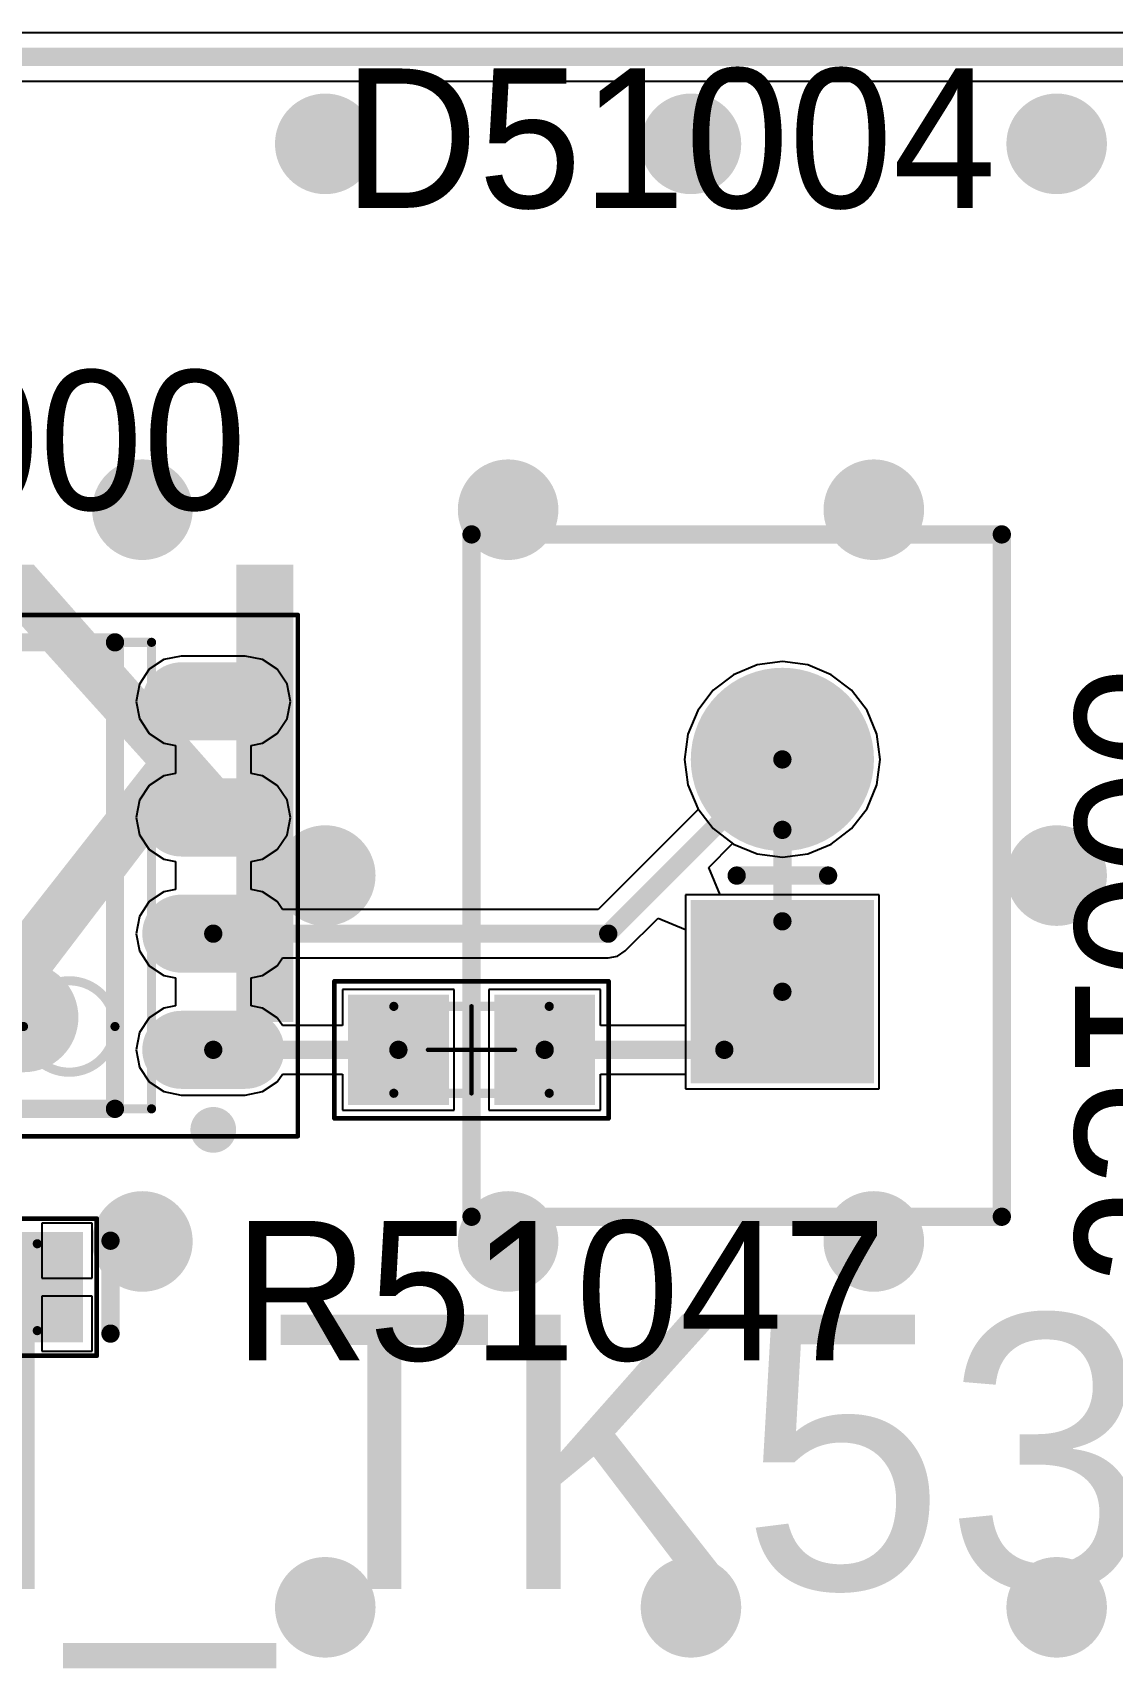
# Model space of a CAD drawing. Header units: millimetres. Extents: x 372 to 687, y 380 to 482.
# Drawn here: x 632.8 to 644.61, y 447.33 to 465.22 of the extents above; entities that cross this region are included whole.
import ezdxf

# ---------------------------------------------------------------- set-up
doc = ezdxf.new("R2010")
doc.units = ezdxf.units.MM
for name, color, linetype in [('BottomLayer', 5, 'Continuous'), ('BottomOverlay', 54, 'Continuous'), ('BottomSolder', 6, 'Continuous'), ('InternalPlane1', 76, 'Continuous'), ('InternalPlane2', 16, 'Continuous'), ('Mechanical13', 56, 'Continuous'), ('Mechanical15', 56, 'Continuous'), ('MultiLayer', 9, 'Continuous'), ('PadHoleLayer', 156, 'Continuous'), ('TopLayer', 1, 'Continuous'), ('TopOverlay', 2, 'Continuous'), ('TopPaste', 8, 'Continuous'), ('TopSolder', 216, 'Continuous'), ('ViaHoleLayer', 16, 'Continuous')]:
    doc.layers.add(name, color=color, linetype=linetype)

# ---------------------------------------------------------------- blocks, each defined once
blk = doc.blocks.new('RESC0603_1608__N_299')
at = {"layer": 'Mechanical13', "const_width": 0.1}
for points in [[(-0.85, 0.475), (-0.85, -0.475)], [(0.85, 0.475), (-0.85, 0.475)], [(0.85, 0.475), (0.85, -0.475)], [(0.85, -0.475), (-0.85, -0.475)]]:
    blk.add_lwpolyline(points, dxfattribs=at)
at = {"layer": 'Mechanical13', "const_width": 0.05}
for points in [[(-0.875, 0.475, 1), (-0.825, 0.475, 1)], [(-0.875, 0.475, 1), (-0.825, 0.475, 1)], [(0.825, 0.475, 1), (0.875, 0.475, 1)], [(0.825, 0.475, 1), (0.875, 0.475, 1)], [(-0.875, -0.475, 1), (-0.825, -0.475, 1)], [(-0.875, -0.475, 1), (-0.825, -0.475, 1)], [(0.825, -0.475, 1), (0.875, -0.475, 1)], [(0.825, -0.475, 1), (0.875, -0.475, 1)]]:
    blk.add_lwpolyline(points, format="xyb", close=True, dxfattribs=at)
at = {"layer": 'Mechanical15', "const_width": 0.05}
for points in [[(-1.5, 0.75), (-1.5, -0.75)], [(1.5, 0.75), (-1.5, 0.75)], [(1.5, 0.75), (1.5, -0.75)], [(0, 0.475), (0, -0.475)], [(0.475, 0), (-0.475, 0)], [(1.5, -0.75), (-1.5, -0.75)]]:
    blk.add_lwpolyline(points, dxfattribs=at)
at = {"layer": 'Mechanical15', "const_width": 0.025}
for points in [[(-1.512, 0.75, 1), (-1.488, 0.75, 1)], [(-1.512, 0.75, 1), (-1.488, 0.75, 1)], [(1.488, 0.75, 1), (1.513, 0.75, 1)], [(1.488, 0.75, 1), (1.513, 0.75, 1)], [(-0.012, 0.475, 1), (0.013, 0.475, 1)], [(-0.487, 0, 1), (-0.462, 0, 1)], [(0.463, 0, 1), (0.488, 0, 1)], [(-0.012, -0.475, 1), (0.013, -0.475, 1)], [(-1.512, -0.75, 1), (-1.488, -0.75, 1)], [(-1.512, -0.75, 1), (-1.488, -0.75, 1)], [(1.488, -0.75, 1), (1.513, -0.75, 1)], [(1.488, -0.75, 1), (1.513, -0.75, 1)]]:
    blk.add_lwpolyline(points, format="xyb", close=True, dxfattribs=at)
at = {"layer": 'TopLayer'}
for points in [[(-0.35, -0.5), (-0.35, 0.5), (-1.25, -0.5), (-1.25, 0.5)], [(1.25, -0.5), (1.25, 0.5), (0.35, -0.5), (0.35, 0.5)]]:
    blk.add_solid(points, dxfattribs=at)
at = {"layer": 'TopPaste'}
for points in [[(-0.35, -0.5), (-0.35, 0.5), (-1.25, -0.5), (-1.25, 0.5)], [(1.25, -0.5), (1.25, 0.5), (0.35, -0.5), (0.35, 0.5)]]:
    blk.add_solid(points, dxfattribs=at)
at = {"layer": 'TopSolder'}
for points in [[(-0.248, -0.602), (-0.248, 0.602), (-1.352, -0.602), (-1.352, 0.602)], [(1.352, -0.602), (1.352, 0.602), (0.248, -0.602), (0.248, 0.602)]]:
    blk.add_solid(points, dxfattribs=at)
blk = doc.blocks.new('SOIC127P590X363_8N_303')
at = {"layer": 'Mechanical13', "const_width": 0.1}
for points in [[(2.1, 2.55), (-2.1, 2.55)], [(-2.1, 2.55), (-2.1, -2.55)], [(2.1, 2.55), (2.1, -2.55)], [(2.1, -2.55), (-2.1, -2.55)]]:
    blk.add_lwpolyline(points, dxfattribs=at)
at = {"layer": 'Mechanical13'}
for points, const_width in [([(-2.125, 2.55, 1), (-2.075, 2.55, 1)], 0.05), ([(-2.125, 2.55, 1), (-2.075, 2.55, 1)], 0.05), ([(2.075, 2.55, 1), (2.125, 2.55, 1)], 0.05), ([(2.075, 2.55, 1), (2.125, 2.55, 1)], 0.05), ([(-0.7, 1.65, 1), (-1.7, 1.65, 1)], 0.1), ([(-1.725, 1.65, 1), (-1.675, 1.65, 1)], 0.05), ([(-0.725, 1.65, 1), (-0.675, 1.65, 1)], 0.05), ([(-2.125, -2.55, 1), (-2.075, -2.55, 1)], 0.05), ([(-2.125, -2.55, 1), (-2.075, -2.55, 1)], 0.05), ([(2.075, -2.55, 1), (2.125, -2.55, 1)], 0.05), ([(2.075, -2.55, 1), (2.125, -2.55, 1)], 0.05)]:
    blk.add_lwpolyline(points, format="xyb", close=True, dxfattribs=dict(at, const_width=const_width))
at = {"layer": 'Mechanical15'}
for points, const_width in [([(3.7, 2.85), (-3.7, 2.85)], 0.05), ([(-3.7, 2.85), (-3.7, -2.85)], 0.05), ([(3.7, 2.85), (3.7, -2.85)], 0.05), ([(0, 0.5), (0, -0.5)], 0.1), ([(0.5, 0), (-0.5, 0)], 0.1), ([(3.7, -2.85), (-3.7, -2.85)], 0.05)]:
    blk.add_lwpolyline(points, dxfattribs=dict(at, const_width=const_width))
for points, const_width in [([(-3.712, 2.85, 1), (-3.688, 2.85, 1)], 0.025), ([(-3.712, 2.85, 1), (-3.688, 2.85, 1)], 0.025), ([(3.688, 2.85, 1), (3.712, 2.85, 1)], 0.025), ([(3.688, 2.85, 1), (3.712, 2.85, 1)], 0.025), ([(-0.025, 0.5, 1), (0.025, 0.5, 1)], 0.05), ([(-0.525, 0, 1), (-0.475, 0, 1)], 0.05), ([(0.475, 0, 1), (0.525, 0, 1)], 0.05), ([(-0.025, -0.5, 1), (0.025, -0.5, 1)], 0.05), ([(-3.712, -2.85, 1), (-3.688, -2.85, 1)], 0.025), ([(-3.712, -2.85, 1), (-3.688, -2.85, 1)], 0.025), ([(3.688, -2.85, 1), (3.712, -2.85, 1)], 0.025), ([(3.688, -2.85, 1), (3.712, -2.85, 1)], 0.025)]:
    blk.add_lwpolyline(points, format="xyb", close=True, dxfattribs=dict(at, const_width=const_width))
at = {"layer": 'TopLayer', "const_width": 0.65}
for points in [[(-3.125, 1.905), (-2.425, 1.905)], [(2.425, 1.905), (3.125, 1.905)], [(-3.125, 0.635), (-2.425, 0.635)], [(2.425, 0.635), (3.125, 0.635)], [(-3.125, -0.635), (-2.425, -0.635)], [(2.425, -0.635), (3.125, -0.635)], [(-3.125, -1.905), (-2.425, -1.905)], [(2.425, -1.905), (3.125, -1.905)]]:
    blk.add_lwpolyline(points, dxfattribs=at)
at = {"layer": 'TopLayer', "const_width": 0.325}
for points in [[(-3.287, 1.905, 1), (-2.963, 1.905, 1)], [(-2.588, 1.905, 1), (-2.263, 1.905, 1)], [(2.262, 1.905, 1), (2.587, 1.905, 1)], [(2.962, 1.905, 1), (3.287, 1.905, 1)], [(-3.287, 0.635, 1), (-2.963, 0.635, 1)], [(-2.588, 0.635, 1), (-2.263, 0.635, 1)], [(2.262, 0.635, 1), (2.587, 0.635, 1)], [(2.962, 0.635, 1), (3.287, 0.635, 1)], [(-3.287, -0.635, 1), (-2.963, -0.635, 1)], [(-2.588, -0.635, 1), (-2.263, -0.635, 1)], [(2.262, -0.635, 1), (2.587, -0.635, 1)], [(2.962, -0.635, 1), (3.287, -0.635, 1)], [(-3.287, -1.905, 1), (-2.963, -1.905, 1)], [(-2.588, -1.905, 1), (-2.263, -1.905, 1)], [(2.262, -1.905, 1), (2.587, -1.905, 1)], [(2.962, -1.905, 1), (3.287, -1.905, 1)]]:
    blk.add_lwpolyline(points, format="xyb", close=True, dxfattribs=at)
at = {"layer": 'TopOverlay'}
for points, const_width in [([(-2.65, 2.78, 1), (-2.9, 2.78, 1)], 0.25), ([(-2.963, 2.78, 1), (-2.838, 2.78, 1)], 0.125), ([(-2.712, 2.78, 1), (-2.588, 2.78, 1)], 0.125), ([(-1.75, 2.55, 1), (-1.65, 2.55, 1)], 0.1), ([(-1.75, 2.55, 1), (-1.65, 2.55, 1)], 0.1), ([(1.65, 2.55, 1), (1.75, 2.55, 1)], 0.1), ([(1.65, 2.55, 1), (1.75, 2.55, 1)], 0.1), ([(-0.4, 1.55, 1), (-1, 1.55, 1)], 0.6), ([(-1.15, 1.55, 1), (-0.85, 1.55, 1)], 0.3), ([(-0.55, 1.55, 1), (-0.25, 1.55, 1)], 0.3), ([(-1.75, -2.55, 1), (-1.65, -2.55, 1)], 0.1), ([(-1.75, -2.55, 1), (-1.65, -2.55, 1)], 0.1), ([(1.65, -2.55, 1), (1.75, -2.55, 1)], 0.1), ([(1.65, -2.55, 1), (1.75, -2.55, 1)], 0.1)]:
    blk.add_lwpolyline(points, format="xyb", close=True, dxfattribs=dict(at, const_width=const_width))
at = {"layer": 'TopOverlay', "const_width": 0.2}
for points in [[(1.7, 2.55), (-1.7, 2.55)], [(-1.7, 2.55), (-1.7, -2.55)], [(1.7, 2.55), (1.7, -2.55)], [(1.7, -2.55), (-1.7, -2.55)]]:
    blk.add_lwpolyline(points, dxfattribs=at)
at = {"layer": 'TopPaste', "const_width": 0.65}
for points in [[(-3.125, 1.905), (-2.425, 1.905)], [(2.425, 1.905), (3.125, 1.905)], [(-3.125, 0.635), (-2.425, 0.635)], [(2.425, 0.635), (3.125, 0.635)], [(-3.125, -0.635), (-2.425, -0.635)], [(2.425, -0.635), (3.125, -0.635)], [(-3.125, -1.905), (-2.425, -1.905)], [(2.425, -1.905), (3.125, -1.905)]]:
    blk.add_lwpolyline(points, dxfattribs=at)
at = {"layer": 'TopPaste', "const_width": 0.325}
for points in [[(-3.287, 1.905, 1), (-2.963, 1.905, 1)], [(-2.588, 1.905, 1), (-2.263, 1.905, 1)], [(2.262, 1.905, 1), (2.587, 1.905, 1)], [(2.962, 1.905, 1), (3.287, 1.905, 1)], [(-3.287, 0.635, 1), (-2.963, 0.635, 1)], [(-2.588, 0.635, 1), (-2.263, 0.635, 1)], [(2.262, 0.635, 1), (2.587, 0.635, 1)], [(2.962, 0.635, 1), (3.287, 0.635, 1)], [(-3.287, -0.635, 1), (-2.963, -0.635, 1)], [(-2.588, -0.635, 1), (-2.263, -0.635, 1)], [(2.262, -0.635, 1), (2.587, -0.635, 1)], [(2.962, -0.635, 1), (3.287, -0.635, 1)], [(-3.287, -1.905, 1), (-2.963, -1.905, 1)], [(-2.588, -1.905, 1), (-2.263, -1.905, 1)], [(2.262, -1.905, 1), (2.587, -1.905, 1)], [(2.962, -1.905, 1), (3.287, -1.905, 1)]]:
    blk.add_lwpolyline(points, format="xyb", close=True, dxfattribs=at)
at = {"layer": 'TopSolder', "const_width": 0.853}
for points in [[(-3.125, 1.905), (-2.425, 1.905)], [(2.425, 1.905), (3.125, 1.905)], [(-3.125, 0.635), (-2.425, 0.635)], [(2.425, 0.635), (3.125, 0.635)], [(-3.125, -0.635), (-2.425, -0.635)], [(2.425, -0.635), (3.125, -0.635)], [(-3.125, -1.905), (-2.425, -1.905)], [(2.425, -1.905), (3.125, -1.905)]]:
    blk.add_lwpolyline(points, dxfattribs=at)
at = {"layer": 'TopSolder', "const_width": 0.427}
for points in [[(-3.338, 1.905, 1), (-2.912, 1.905, 1)], [(-2.638, 1.905, 1), (-2.212, 1.905, 1)], [(2.212, 1.905, 1), (2.638, 1.905, 1)], [(2.912, 1.905, 1), (3.338, 1.905, 1)], [(-3.338, 0.635, 1), (-2.912, 0.635, 1)], [(-2.638, 0.635, 1), (-2.212, 0.635, 1)], [(2.212, 0.635, 1), (2.638, 0.635, 1)], [(2.912, 0.635, 1), (3.338, 0.635, 1)], [(-3.338, -0.635, 1), (-2.912, -0.635, 1)], [(-2.638, -0.635, 1), (-2.212, -0.635, 1)], [(2.212, -0.635, 1), (2.638, -0.635, 1)], [(2.912, -0.635, 1), (3.338, -0.635, 1)], [(-3.338, -1.905, 1), (-2.912, -1.905, 1)], [(-2.638, -1.905, 1), (-2.212, -1.905, 1)], [(2.212, -1.905, 1), (2.638, -1.905, 1)], [(2.912, -1.905, 1), (3.338, -1.905, 1)]]:
    blk.add_lwpolyline(points, format="xyb", close=True, dxfattribs=at)
blk = doc.blocks.new('JST_2P_B_406')
at = {"layer": 'BottomLayer', "const_width": 0.9}
blk.add_lwpolyline([(-0.45, -1.27, 1), (0.45, -1.27, 1)], format="xyb", close=True, dxfattribs=at)
at = {"layer": 'BottomLayer'}
blk.add_solid([(-0.9, 0.37), (0.9, 0.37), (-0.9, 2.17), (0.9, 2.17)], dxfattribs=at)
at = {"layer": 'BottomSolder', "const_width": 1.002}
blk.add_lwpolyline([(-0.501, -1.27, 1), (0.501, -1.27, 1)], format="xyb", close=True, dxfattribs=at)
at = {"layer": 'BottomSolder'}
blk.add_solid([(-1.002, 0.268), (1.002, 0.268), (-1.002, 2.272), (1.002, 2.272)], dxfattribs=at)
at = {"layer": 'InternalPlane1', "const_width": 0.8}
for points in [[(-0.4, 1.27, 1), (0.4, 1.27, 1)], [(-0.4, -1.27, 1), (0.4, -1.27, 1)]]:
    blk.add_lwpolyline(points, format="xyb", close=True, dxfattribs=at)
at = {"layer": 'InternalPlane2', "const_width": 0.8}
for points in [[(-0.4, 1.27, 1), (0.4, 1.27, 1)], [(-0.4, -1.27, 1), (0.4, -1.27, 1)]]:
    blk.add_lwpolyline(points, format="xyb", close=True, dxfattribs=at)
at = {"layer": 'Mechanical15', "const_width": 0.2}
for points in [[(3.4, 3.73), (-2.4, 3.73)], [(-2.4, 3.73), (-2.4, -3.73)], [(3.4, 3.73), (3.4, -3.73)], [(0, 0.5), (0, -0.5)], [(0.5, 0), (-0.5, 0)], [(3.4, -3.73), (-2.4, -3.73)]]:
    blk.add_lwpolyline(points, dxfattribs=at)
at = {"layer": 'Mechanical15', "const_width": 0.1}
for points in [[(-2.45, 3.73, 1), (-2.35, 3.73, 1)], [(-2.45, 3.73, 1), (-2.35, 3.73, 1)], [(3.35, 3.73, 1), (3.45, 3.73, 1)], [(3.35, 3.73, 1), (3.45, 3.73, 1)], [(-0.05, 0.5, 1), (0.05, 0.5, 1)], [(-0.55, 0, 1), (-0.45, 0, 1)], [(0.45, 0, 1), (0.55, 0, 1)], [(-0.05, -0.5, 1), (0.05, -0.5, 1)], [(-2.45, -3.73, 1), (-2.35, -3.73, 1)], [(-2.45, -3.73, 1), (-2.35, -3.73, 1)], [(3.35, -3.73, 1), (3.45, -3.73, 1)], [(3.35, -3.73, 1), (3.45, -3.73, 1)]]:
    blk.add_lwpolyline(points, format="xyb", close=True, dxfattribs=at)
at = {"layer": 'MultiLayer', "const_width": 0.9}
blk.add_lwpolyline([(-0.45, -1.27, 1), (0.45, -1.27, 1)], format="xyb", close=True, dxfattribs=at)
at = {"layer": 'MultiLayer'}
blk.add_solid([(-0.9, 0.37), (0.9, 0.37), (-0.9, 2.17), (0.9, 2.17)], dxfattribs=at)
at = {"layer": 'PadHoleLayer', "const_width": 0.4}
for points in [[(-0.2, 1.27, 1), (0.2, 1.27, 1)], [(-0.2, -1.27, 1), (0.2, -1.27, 1)]]:
    blk.add_lwpolyline(points, format="xyb", close=True, dxfattribs=at)
at = {"layer": 'TopLayer', "const_width": 0.9}
blk.add_lwpolyline([(-0.45, -1.27, 1), (0.45, -1.27, 1)], format="xyb", close=True, dxfattribs=at)
at = {"layer": 'TopLayer'}
blk.add_solid([(-0.9, 0.37), (0.9, 0.37), (-0.9, 2.17), (0.9, 2.17)], dxfattribs=at)
at = {"layer": 'TopSolder', "const_width": 1.002}
blk.add_lwpolyline([(-0.501, -1.27, 1), (0.501, -1.27, 1)], format="xyb", close=True, dxfattribs=at)
at = {"layer": 'TopSolder'}
blk.add_solid([(-1.002, 0.268), (1.002, 0.268), (-1.002, 2.272), (1.002, 2.272)], dxfattribs=at)
blk = doc.blocks.new('I_LEDC0603_1608__N_449')
at = {"layer": 'Mechanical13', "const_width": 0.1}
for points in [[(-0.85, 0.475), (0.85, 0.475)], [(-0.85, -0.475), (-0.85, 0.475)], [(0.85, -0.475), (0.85, 0.475)], [(-0.85, -0.475), (0.85, -0.475)]]:
    blk.add_lwpolyline(points, dxfattribs=at)
at = {"layer": 'Mechanical13', "const_width": 0.05}
for points in [[(-0.875, 0.475, 1), (-0.825, 0.475, 1)], [(-0.875, 0.475, 1), (-0.825, 0.475, 1)], [(0.825, 0.475, 1), (0.875, 0.475, 1)], [(0.825, 0.475, 1), (0.875, 0.475, 1)], [(-0.875, -0.475, 1), (-0.825, -0.475, 1)], [(-0.875, -0.475, 1), (-0.825, -0.475, 1)], [(0.825, -0.475, 1), (0.875, -0.475, 1)], [(0.825, -0.475, 1), (0.875, -0.475, 1)]]:
    blk.add_lwpolyline(points, format="xyb", close=True, dxfattribs=at)
at = {"layer": 'Mechanical15', "const_width": 0.05}
for points in [[(-1.5, 0.75), (1.5, 0.75)], [(-1.5, -0.75), (-1.5, 0.75)], [(1.5, -0.75), (1.5, 0.75)], [(0, -0.475), (0, 0.475)], [(-0.475, 0), (0.475, 0)], [(-1.5, -0.75), (1.5, -0.75)]]:
    blk.add_lwpolyline(points, dxfattribs=at)
at = {"layer": 'Mechanical15', "const_width": 0.025}
for points in [[(-1.512, 0.75, 1), (-1.488, 0.75, 1)], [(-1.512, 0.75, 1), (-1.488, 0.75, 1)], [(1.488, 0.75, 1), (1.513, 0.75, 1)], [(1.488, 0.75, 1), (1.513, 0.75, 1)], [(-0.012, 0.475, 1), (0.013, 0.475, 1)], [(-0.487, 0, 1), (-0.462, 0, 1)], [(0.463, 0, 1), (0.488, 0, 1)], [(-0.012, -0.475, 1), (0.013, -0.475, 1)], [(-1.512, -0.75, 1), (-1.488, -0.75, 1)], [(-1.512, -0.75, 1), (-1.488, -0.75, 1)], [(1.488, -0.75, 1), (1.513, -0.75, 1)], [(1.488, -0.75, 1), (1.513, -0.75, 1)]]:
    blk.add_lwpolyline(points, format="xyb", close=True, dxfattribs=at)
at = {"layer": 'TopLayer'}
for points in [[(-0.35, -0.5), (-0.35, 0.5), (-1.25, -0.5), (-1.25, 0.5)], [(1.25, -0.5), (1.25, 0.5), (0.35, -0.5), (0.35, 0.5)]]:
    blk.add_solid(points, dxfattribs=at)
at = {"layer": 'TopOverlay', "const_width": 0.2}
for points in [[(1.651, -0.508), (1.651, 0.508)], [(-0.05, 0.4), (0.05, 0.4)], [(-0.05, -0.4), (0.05, -0.4)]]:
    blk.add_lwpolyline(points, dxfattribs=at)
at = {"layer": 'TopOverlay', "const_width": 0.1}
for points in [[(1.601, 0.508, 1), (1.701, 0.508, 1)], [(-0.1, 0.4, 1), (0, 0.4, 1)], [(0, 0.4, 1), (0.1, 0.4, 1)], [(-0.1, -0.4, 1), (0, -0.4, 1)], [(0, -0.4, 1), (0.1, -0.4, 1)], [(1.601, -0.508, 1), (1.701, -0.508, 1)]]:
    blk.add_lwpolyline(points, format="xyb", close=True, dxfattribs=at)
at = {"layer": 'TopPaste'}
for points in [[(-0.35, -0.5), (-0.35, 0.5), (-1.25, -0.5), (-1.25, 0.5)], [(1.25, -0.5), (1.25, 0.5), (0.35, -0.5), (0.35, 0.5)]]:
    blk.add_solid(points, dxfattribs=at)
at = {"layer": 'TopSolder'}
for points in [[(-0.248, -0.602), (-0.248, 0.602), (-1.352, -0.602), (-1.352, 0.602)], [(1.352, -0.602), (1.352, 0.602), (0.248, -0.602), (0.248, 0.602)]]:
    blk.add_solid(points, dxfattribs=at)

msp = doc.modelspace()

# ---------------------------------------------------------------- linework, layer by layer
at = {"layer": 'BottomLayer'}
for p, q in [((641, 458.339), (640.723, 458.303)), ((641.277, 458.303), (641, 458.339)), ((640.465, 458.196), (640.244, 458.026)), ((640.723, 458.303), (640.465, 458.196)), ((641.535, 458.196), (641.277, 458.303)), ((641.756, 458.026), (641.535, 458.196)), ((640.244, 458.026), (640.074, 457.805)), ((641.926, 457.805), (641.756, 458.026)), ((640.074, 457.805), (639.967, 457.547)), ((642.033, 457.547), (641.926, 457.805)), ((639.967, 457.547), (639.931, 457.27)), ((642.069, 457.27), (642.033, 457.547)), ((639.931, 457.27), (639.967, 456.993)), ((642.033, 456.993), (642.069, 457.27)), ((639.967, 456.993), (640.074, 456.735)), ((641.926, 456.735), (642.033, 456.993)), ((640.074, 456.735), (640.244, 456.514)), ((641.756, 456.514), (641.926, 456.735)), ((640.244, 456.514), (640.465, 456.344)), ((640.465, 456.344), (640.723, 456.237)), ((641.277, 456.237), (641.535, 456.344)), ((641.535, 456.344), (641.756, 456.514)), ((640.723, 456.237), (641, 456.201)), ((641, 456.201), (641.277, 456.237)), ((642.06, 455.79), (639.94, 455.79)), ((639.94, 455.79), (639.94, 453.67)), ((642.06, 453.67), (642.06, 455.79)), ((639.94, 453.67), (642.06, 453.67))]:
    msp.add_line(p, q, dxfattribs=at)
at = {"layer": 'BottomLayer', "const_width": 0.3}
for points in [[(635.85, 464, 1), (636.15, 464, 1)], [(639.85, 464, 1), (640.15, 464, 1)], [(643.85, 464, 1), (644.15, 464, 1)], [(633.85, 460, 1), (634.15, 460, 1)], [(637.85, 460, 1), (638.15, 460, 1)], [(641.85, 460, 1), (642.15, 460, 1)], [(635.85, 456, 1), (636.15, 456, 1)], [(643.85, 456, 1), (644.15, 456, 1)], [(633.85, 452, 1), (634.15, 452, 1)], [(637.85, 452, 1), (638.15, 452, 1)], [(641.85, 452, 1), (642.15, 452, 1)], [(635.85, 448, 1), (636.15, 448, 1)], [(639.85, 448, 1), (640.15, 448, 1)], [(643.85, 448, 1), (644.15, 448, 1)]]:
    msp.add_lwpolyline(points, format="xyb", close=True, dxfattribs=at)
at = {"layer": 'InternalPlane1', "const_width": 0.55}
for points in [[(635.725, 464, 1), (636.275, 464, 1)], [(639.725, 464, 1), (640.275, 464, 1)], [(643.725, 464, 1), (644.275, 464, 1)], [(633.725, 460, 1), (634.275, 460, 1)], [(637.725, 460, 1), (638.275, 460, 1)], [(641.725, 460, 1), (642.275, 460, 1)], [(635.725, 456, 1), (636.275, 456, 1)], [(643.725, 456, 1), (644.275, 456, 1)], [(633.725, 452, 1), (634.275, 452, 1)], [(637.725, 452, 1), (638.275, 452, 1)], [(641.725, 452, 1), (642.275, 452, 1)], [(635.725, 448, 1), (636.275, 448, 1)], [(639.725, 448, 1), (640.275, 448, 1)], [(643.725, 448, 1), (644.275, 448, 1)]]:
    msp.add_lwpolyline(points, format="xyb", close=True, dxfattribs=at)
at = {"layer": 'InternalPlane2', "const_width": 0.55}
for points in [[(635.725, 464, 1), (636.275, 464, 1)], [(639.725, 464, 1), (640.275, 464, 1)], [(643.725, 464, 1), (644.275, 464, 1)], [(633.725, 460, 1), (634.275, 460, 1)], [(637.725, 460, 1), (638.275, 460, 1)], [(641.725, 460, 1), (642.275, 460, 1)], [(635.725, 456, 1), (636.275, 456, 1)], [(643.725, 456, 1), (644.275, 456, 1)], [(633.725, 452, 1), (634.275, 452, 1)], [(637.725, 452, 1), (638.275, 452, 1)], [(641.725, 452, 1), (642.275, 452, 1)], [(635.725, 448, 1), (636.275, 448, 1)], [(639.725, 448, 1), (640.275, 448, 1)], [(643.725, 448, 1), (644.275, 448, 1)]]:
    msp.add_lwpolyline(points, format="xyb", close=True, dxfattribs=at)
at = {"layer": 'MultiLayer', "const_width": 0.3}
for points in [[(635.85, 464, 1), (636.15, 464, 1)], [(639.85, 464, 1), (640.15, 464, 1)], [(643.85, 464, 1), (644.15, 464, 1)], [(633.85, 460, 1), (634.15, 460, 1)], [(637.85, 460, 1), (638.15, 460, 1)], [(641.85, 460, 1), (642.15, 460, 1)], [(635.85, 456, 1), (636.15, 456, 1)], [(643.85, 456, 1), (644.15, 456, 1)], [(633.85, 452, 1), (634.15, 452, 1)], [(637.85, 452, 1), (638.15, 452, 1)], [(641.85, 452, 1), (642.15, 452, 1)], [(635.85, 448, 1), (636.15, 448, 1)], [(639.85, 448, 1), (640.15, 448, 1)], [(643.85, 448, 1), (644.15, 448, 1)]]:
    msp.add_lwpolyline(points, format="xyb", close=True, dxfattribs=at)
at = {"layer": 'TopLayer'}
for p, q in [((665.84, 465.215), (627.45, 465.215)), ((627.56, 464.685), (645.3, 464.685)), ((634.236, 458.362), (634.075, 458.255)), ((634.425, 458.4), (634.236, 458.362)), ((635.125, 458.4), (634.425, 458.4)), ((635.314, 458.362), (635.125, 458.4)), ((635.475, 458.255), (635.314, 458.362)), ((641, 458.339), (640.723, 458.303)), ((641.277, 458.303), (641, 458.339)), ((634.075, 458.255), (633.968, 458.094)), ((635.582, 458.094), (635.475, 458.255)), ((640.465, 458.196), (640.244, 458.026)), ((640.723, 458.303), (640.465, 458.196)), ((641.535, 458.196), (641.277, 458.303)), ((641.756, 458.026), (641.535, 458.196)), ((633.968, 458.094), (633.93, 457.905)), ((635.62, 457.905), (635.582, 458.094)), ((640.244, 458.026), (640.074, 457.805)), ((641.926, 457.805), (641.756, 458.026)), ((633.93, 457.905), (633.968, 457.716)), ((635.582, 457.716), (635.62, 457.905)), ((640.074, 457.805), (639.967, 457.547)), ((642.033, 457.547), (641.926, 457.805)), ((633.968, 457.716), (634.075, 457.555)), ((635.475, 457.555), (635.582, 457.716)), ((634.075, 457.555), (634.236, 457.448)), ((634.236, 457.448), (634.362, 457.423)), ((634.362, 457.423), (634.362, 457.117)), ((635.188, 457.423), (635.314, 457.448)), ((635.188, 457.117), (635.188, 457.423)), ((635.314, 457.448), (635.475, 457.555)), ((639.967, 457.547), (639.931, 457.27)), ((642.069, 457.27), (642.033, 457.547)), ((639.931, 457.27), (639.967, 456.993)), ((642.033, 456.993), (642.069, 457.27)), ((634.236, 457.092), (634.075, 456.985)), ((634.362, 457.117), (634.236, 457.092)), ((635.314, 457.092), (635.188, 457.117)), ((635.475, 456.985), (635.314, 457.092)), ((634.075, 456.985), (633.968, 456.824)), ((635.582, 456.824), (635.475, 456.985)), ((639.967, 456.993), (640.074, 456.735)), ((641.926, 456.735), (642.033, 456.993)), ((633.968, 456.824), (633.93, 456.635)), ((635.62, 456.635), (635.582, 456.824)), ((640.081, 456.726), (638.985, 455.63)), ((640.074, 456.735), (640.081, 456.726)), ((641.756, 456.514), (641.926, 456.735)), ((633.93, 456.635), (633.968, 456.446)), ((635.582, 456.446), (635.62, 456.635)), ((633.968, 456.446), (634.075, 456.285)), ((635.475, 456.285), (635.582, 456.446)), ((640.195, 456.09), (640.456, 456.351)), ((640.456, 456.351), (640.465, 456.344)), ((640.465, 456.344), (640.723, 456.237)), ((641.277, 456.237), (641.535, 456.344)), ((641.535, 456.344), (641.756, 456.514)), ((634.075, 456.285), (634.236, 456.178)), ((634.236, 456.178), (634.362, 456.153)), ((635.188, 456.153), (635.314, 456.178)), ((635.314, 456.178), (635.475, 456.285)), ((640.723, 456.237), (641, 456.201)), ((641, 456.201), (641.277, 456.237)), ((634.362, 456.153), (634.362, 455.847)), ((635.188, 455.847), (635.188, 456.153)), ((640.319, 455.79), (640.195, 456.09)), ((634.236, 455.822), (634.075, 455.715)), ((634.362, 455.847), (634.236, 455.822)), ((635.314, 455.822), (635.188, 455.847)), ((635.475, 455.715), (635.314, 455.822)), ((634.075, 455.715), (633.968, 455.554)), ((635.531, 455.63), (635.475, 455.715)), ((638.985, 455.63), (635.531, 455.63)), ((642.06, 455.79), (640.319, 455.79)), ((642.06, 453.67), (642.06, 455.79)), ((633.968, 455.554), (633.93, 455.365)), ((639.282, 455.178), (639.64, 455.535)), ((639.64, 455.535), (639.94, 455.411)), ((633.93, 455.365), (633.968, 455.176)), ((639.94, 455.411), (639.94, 454.36)), ((633.968, 455.176), (634.075, 455.015)), ((635.475, 455.015), (635.531, 455.1)), ((635.531, 455.1), (639.095, 455.1)), ((639.095, 455.1), (639.196, 455.12)), ((639.095, 455.1), (639.095, 455.1)), ((639.196, 455.12), (639.282, 455.178)), ((634.075, 455.015), (634.236, 454.908)), ((635.314, 454.908), (635.475, 455.015)), ((634.236, 454.908), (634.362, 454.883)), ((634.362, 454.883), (634.362, 454.577)), ((635.188, 454.883), (635.314, 454.908)), ((635.188, 454.577), (635.188, 454.883)), ((637.41, 454.755), (636.19, 454.755)), ((636.19, 454.755), (636.19, 454.36)), ((637.41, 453.435), (637.41, 454.755)), ((639.01, 454.755), (637.79, 454.755)), ((637.79, 454.755), (637.79, 453.435)), ((639.01, 454.36), (639.01, 454.755)), ((634.362, 454.577), (634.236, 454.552)), ((635.314, 454.552), (635.188, 454.577)), ((634.075, 454.445), (633.968, 454.284)), ((634.236, 454.552), (634.075, 454.445)), ((635.475, 454.445), (635.314, 454.552)), ((635.531, 454.36), (635.475, 454.445)), ((633.968, 454.284), (633.93, 454.095)), ((636.19, 454.36), (635.531, 454.36)), ((639.94, 454.36), (639.01, 454.36)), ((633.93, 454.095), (633.968, 453.906)), ((633.968, 453.906), (634.075, 453.745)), ((634.075, 453.745), (634.236, 453.638)), ((635.314, 453.638), (635.475, 453.745)), ((635.475, 453.745), (635.531, 453.83)), ((635.531, 453.83), (636.19, 453.83)), ((636.19, 453.83), (636.19, 453.435)), ((639.01, 453.435), (639.01, 453.83)), ((639.01, 453.83), (639.94, 453.83)), ((639.94, 453.83), (639.94, 453.67)), ((639.94, 453.67), (642.06, 453.67)), ((634.236, 453.638), (634.425, 453.6)), ((634.425, 453.6), (635.125, 453.6)), ((635.125, 453.6), (635.314, 453.638)), ((636.19, 453.435), (637.41, 453.435)), ((637.79, 453.435), (639.01, 453.435)), ((633.45, 452.2), (632.9, 452.2)), ((632.9, 452.2), (632.9, 451.6)), ((633.45, 451.6), (633.45, 452.2)), ((632.9, 451.6), (633.45, 451.6)), ((633.45, 451.4), (632.9, 451.4)), ((632.9, 451.4), (632.9, 450.8)), ((633.45, 450.8), (633.45, 451.4)), ((632.9, 450.8), (633.45, 450.8))]:
    msp.add_line(p, q, dxfattribs=at)
at = {"layer": 'TopLayer', "const_width": 0.2}
for points in [[(627.45, 464.95), (666.5, 464.95)], [(639.095, 455.365), (641, 457.27)], [(634.775, 455.365), (639.095, 455.365)], [(640.365, 454.095), (641, 454.73)], [(634.775, 454.095), (636.8, 454.095)], [(638.4, 454.095), (640.365, 454.095)]]:
    msp.add_lwpolyline(points, dxfattribs=at)
at = {"layer": 'TopLayer'}
for points, const_width in [([(635.85, 464, 1), (636.15, 464, 1)], 0.3), ([(639.85, 464, 1), (640.15, 464, 1)], 0.3), ([(643.85, 464, 1), (644.15, 464, 1)], 0.3), ([(633.85, 460, 1), (634.15, 460, 1)], 0.3), ([(637.85, 460, 1), (638.15, 460, 1)], 0.3), ([(641.85, 460, 1), (642.15, 460, 1)], 0.3), ([(640.95, 457.27, 1), (641.05, 457.27, 1)], 0.1), ([(635.85, 456, 1), (636.15, 456, 1)], 0.3), ([(643.85, 456, 1), (644.15, 456, 1)], 0.3), ([(634.725, 455.365, 1), (634.825, 455.365, 1)], 0.1), ([(639.045, 455.365, 1), (639.145, 455.365, 1)], 0.1), ([(639.045, 455.365, 1), (639.145, 455.365, 1)], 0.1), ([(640.95, 454.73, 1), (641.05, 454.73, 1)], 0.1), ([(634.725, 454.095, 1), (634.825, 454.095, 1)], 0.1), ([(636.75, 454.095, 1), (636.85, 454.095, 1)], 0.1), ([(638.35, 454.095, 1), (638.45, 454.095, 1)], 0.1), ([(640.315, 454.095, 1), (640.415, 454.095, 1)], 0.1), ([(640.315, 454.095, 1), (640.415, 454.095, 1)], 0.1), ([(633.85, 452, 1), (634.15, 452, 1)], 0.3), ([(637.85, 452, 1), (638.15, 452, 1)], 0.3), ([(641.85, 452, 1), (642.15, 452, 1)], 0.3), ([(635.85, 448, 1), (636.15, 448, 1)], 0.3), ([(639.85, 448, 1), (640.15, 448, 1)], 0.3), ([(643.85, 448, 1), (644.15, 448, 1)], 0.3)]:
    msp.add_lwpolyline(points, format="xyb", close=True, dxfattribs=dict(at, const_width=const_width))
at = {"layer": 'ViaHoleLayer', "const_width": 0.15}
for points in [[(635.925, 464, 1), (636.075, 464, 1)], [(639.925, 464, 1), (640.075, 464, 1)], [(643.925, 464, 1), (644.075, 464, 1)], [(633.925, 460, 1), (634.075, 460, 1)], [(637.925, 460, 1), (638.075, 460, 1)], [(641.925, 460, 1), (642.075, 460, 1)], [(635.925, 456, 1), (636.075, 456, 1)], [(643.925, 456, 1), (644.075, 456, 1)], [(633.925, 452, 1), (634.075, 452, 1)], [(637.925, 452, 1), (638.075, 452, 1)], [(641.925, 452, 1), (642.075, 452, 1)], [(635.925, 448, 1), (636.075, 448, 1)], [(639.925, 448, 1), (640.075, 448, 1)], [(643.925, 448, 1), (644.075, 448, 1)]]:
    msp.add_lwpolyline(points, format="xyb", close=True, dxfattribs=at)

# ---------------------------------------------------------------- block references
for name, p, rotation in [('JST_2P_B_406', (641, 456), 180), ('SOIC127P590X363_8N_303', (632, 456), 180), ('RESC0603_1608__N_299', (637.6, 454.095), 180), ('I_LEDC0603_1608__N_449', (632, 451.5), 360)]:
    msp.add_blockref(name, p, dxfattribs=dict(rotation=rotation))

# ---------------------------------------------------------------- texts
at = {"layer": 'BottomOverlay', "text_generation_flag": 2}
for s, height, rotation, p in [('KI_BUS IN', 5, 360, (636.2, 454.4)), ('J51006', 1.524, 270, (644.2, 451.6))]:
    msp.add_text(s, height=height, rotation=rotation, dxfattribs=at).set_placement(p)
at = {"layer": 'TopOverlay'}
for s, p in [('D51004', (636.2, 463.3)), ('U51000', (628, 460)), ('R51047', (635, 450.7))]:
    msp.add_text(s, height=1.524, dxfattribs=at).set_placement(p)
msp.add_text('KI_TK530', height=3, rotation=360, dxfattribs=at).set_placement((629.4, 448.2))

doc.saveas('drawing.dxf')
